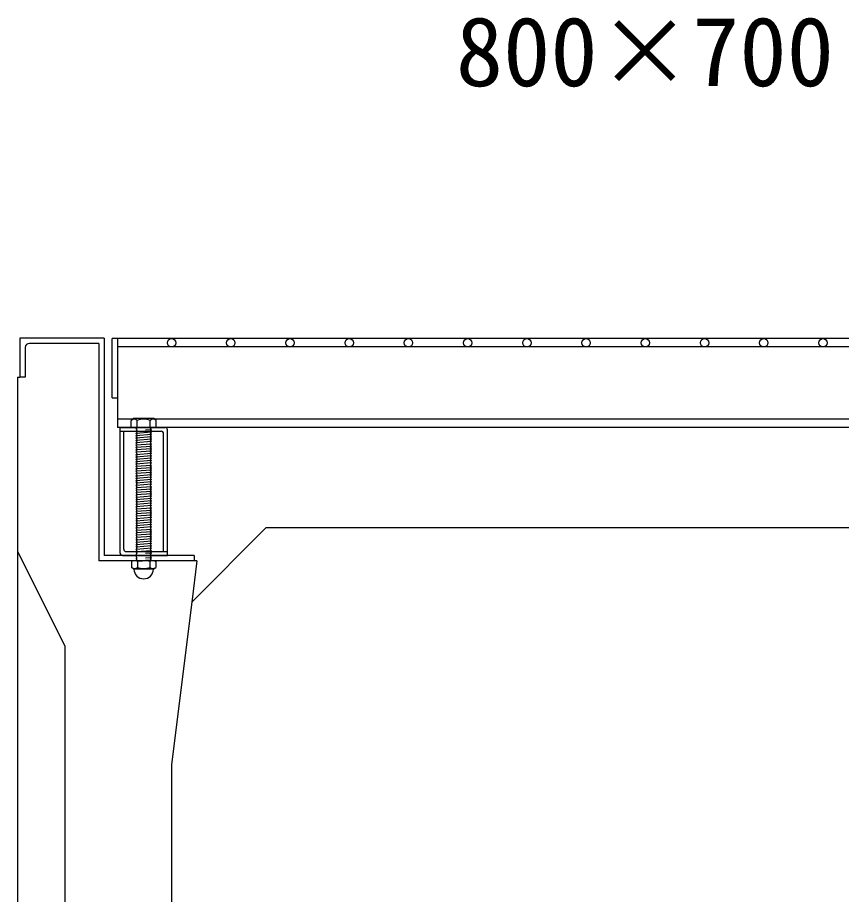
# Model space of a CAD drawing. Units: millimetres, scale not verified. Extents: x -16800 to 16800, y -5940 to 5940.
# Drawn here: x -12930 to -12234, y -1200 to -459 of the extents above; entities that cross this region are included whole.
import ezdxf
from ezdxf.enums import TextEntityAlignment as Align

# ---------------------------------------------------------------- set-up
doc = ezdxf.new("R2010")
doc.units = ezdxf.units.MM
doc.header["$LTSCALE"] = 20
doc.linetypes.add('DOTTED', pattern=[1.75, 0.25, -1.5])
for name, color, linetype, lineweight in [('0-2_HATCH', 6, 'Continuous', 25), ('0-5_OUTLINE', 3, 'Continuous', 25), ('0-6_TXT', 7, 'Continuous', 25)]:
    doc.layers.add(name, color=color, linetype=linetype, lineweight=lineweight)
doc.styles.add('ＭＳ ゴシック', font='')
doc.styles.get('ＭＳ ゴシック').set_extended_font_data('MS Gothic')

msp = doc.modelspace()

# ---------------------------------------------------------------- linework, layer by layer
at = {"layer": '0-2_HATCH'}
for p, q in [((-12857, -729.85), (-12857, -913.35)), ((-11950, -730.35), (-12850, -730.35)), ((-12850, -780.35), (-12850, -730.35)), ((-12845.5, -730.35), (-12845.5, -805.35)), ((-12923.5, -737.85), (-12923.5, -762.85)), ((-12861.5, -734.35), (-12920, -734.35)), ((-12861.5, -734.35), (-12861.5, -917.85)), ((-11954.5, -737.35), (-12845.5, -737.35)), ((-12923.5, -762.85), (-12928, -762.85)), ((-12850, -780.35), (-12845.5, -780.35)), ((-12832.68, -798.35), (-12845.5, -798.35)), ((-12832, -797.84), (-12834, -799.34)), ((-12834, -805.34), (-12834, -799.34)), ((-12833.67, -799.07), (-12832, -797.84)), ((-12815, -797.85), (-12832, -797.84)), ((-12829, -805.35), (-12829, -799.34)), ((-12818, -805.35), (-12818, -799.34)), ((-12813.33, -799.07), (-12815, -797.85)), ((-11985.68, -798.35), (-12814.32, -798.35)), ((-12813, -805.35), (-12813, -799.34)), ((-11954.5, -805.35), (-12845.5, -805.35)), ((-12843.5, -911.35), (-12843.5, -805.35)), ((-12843.5, -805.35), (-12805.5, -805.35)), ((-12813, -805.35), (-12834, -805.34)), ((-12830, -805.35), (-12817, -805.34)), ((-12830, -806.35), (-12829, -805.35)), ((-12829, -807.35), (-12830, -806.35)), ((-12818, -806.35), (-12817, -805.35)), ((-12817, -807.35), (-12818, -806.35)), ((-12843.5, -808.55), (-12808.7, -808.55)), ((-12840.3, -908.15), (-12840.3, -808.55)), ((-12830, -808.35), (-12829, -807.35)), ((-12829, -809.35), (-12830, -808.35)), ((-12830, -810.35), (-12829, -809.35)), ((-12817, -809.35), (-12830, -810.35)), ((-12829, -811.35), (-12830, -810.35)), ((-12830, -812.35), (-12829, -811.35)), ((-12817, -811.35), (-12830, -812.35)), ((-12829, -813.34), (-12830, -812.35)), ((-12830, -814.35), (-12829, -813.34)), ((-12817, -813.34), (-12830, -814.35)), ((-12818, -810.35), (-12817, -809.35)), ((-12817, -811.35), (-12818, -810.35)), ((-12818, -812.35), (-12817, -811.35)), ((-12817, -813.34), (-12818, -812.35)), ((-12818, -814.35), (-12817, -813.34)), ((-12806.7, -910.15), (-12806.7, -810.55)), ((-12803.5, -913.35), (-12803.5, -807.35)), ((-12829, -815.35), (-12830, -814.35)), ((-12830, -816.35), (-12829, -815.35)), ((-12817, -815.35), (-12830, -816.35)), ((-12829, -817.34), (-12830, -816.35)), ((-12817, -817.34), (-12830, -818.35)), ((-12830, -818.35), (-12829, -817.34)), ((-12817, -819.35), (-12830, -820.35)), ((-12829, -821.34), (-12830, -820.35)), ((-12830, -822.34), (-12829, -821.34)), ((-12817, -821.35), (-12830, -822.35)), ((-12817, -815.35), (-12818, -814.35)), ((-12818, -818.35), (-12817, -817.34)), ((-12817, -819.35), (-12818, -818.35)), ((-12818, -820.35), (-12817, -819.35)), ((-12817, -821.34), (-12818, -820.35)), ((-12818, -822.35), (-12817, -821.35)), ((-12829, -823.34), (-12830, -822.34)), ((-12817, -823.34), (-12830, -824.34)), ((-12830, -824.34), (-12829, -823.34)), ((-12829, -825.34), (-12830, -824.34)), ((-12817, -825.34), (-12830, -826.34)), ((-12830, -826.34), (-12829, -825.34)), ((-12829, -827.34), (-12830, -826.34)), ((-12817, -827.34), (-12830, -828.34)), ((-12830, -828.34), (-12829, -827.34)), ((-12829, -829.34), (-12830, -828.34)), ((-12818, -822.35), (-12817, -823.35)), ((-12818, -824.34), (-12817, -823.34)), ((-12818, -824.34), (-12817, -825.34)), ((-12818, -826.34), (-12817, -825.34)), ((-12818, -826.34), (-12817, -827.34)), ((-12818, -828.34), (-12817, -827.34)), ((-12818, -828.34), (-12817, -829.34)), ((-12817, -829.34), (-12830, -830.34)), ((-12830, -830.34), (-12829, -829.34)), ((-12829, -831.34), (-12830, -830.34)), ((-12817, -831.34), (-12830, -832.34)), ((-12830, -832.34), (-12829, -831.34)), ((-12829, -833.34), (-12830, -832.34)), ((-12817, -833.34), (-12830, -834.34)), ((-12830, -834.34), (-12829, -833.34)), ((-12829, -835.34), (-12830, -834.34)), ((-12817, -835.34), (-12830, -836.34)), ((-12830, -836.34), (-12829, -835.34)), ((-12829, -837.34), (-12830, -836.34)), ((-12818, -830.34), (-12817, -829.34)), ((-12818, -830.34), (-12817, -831.34)), ((-12818, -832.34), (-12817, -831.34)), ((-12818, -832.34), (-12817, -833.34)), ((-12818, -834.34), (-12817, -833.34)), ((-12818, -834.34), (-12817, -835.34)), ((-12818, -836.34), (-12817, -835.34)), ((-12818, -836.34), (-12817, -837.34)), ((-12817, -837.34), (-12830, -838.34)), ((-12830, -838.34), (-12829, -837.34)), ((-12829, -839.34), (-12830, -838.34)), ((-12817, -839.34), (-12830, -840.34)), ((-12830, -840.34), (-12829, -839.34)), ((-12829, -841.34), (-12830, -840.34)), ((-12817, -841.34), (-12830, -842.34)), ((-12830, -842.34), (-12829, -841.34)), ((-12829, -843.34), (-12830, -842.34)), ((-12817, -843.34), (-12830, -844.34)), ((-12830, -844.34), (-12829, -843.34)), ((-12818, -838.34), (-12817, -837.34)), ((-12818, -838.34), (-12817, -839.34)), ((-12818, -840.34), (-12817, -839.34)), ((-12818, -840.34), (-12817, -841.34)), ((-12818, -842.34), (-12817, -841.34)), ((-12818, -842.34), (-12817, -843.34)), ((-12818, -844.34), (-12817, -843.34)), ((-12829, -845.34), (-12830, -844.34)), ((-12817, -845.34), (-12830, -846.34)), ((-12830, -846.34), (-12829, -845.34)), ((-12829, -847.34), (-12830, -846.34)), ((-12817, -847.34), (-12830, -848.34)), ((-12830, -848.34), (-12829, -847.34)), ((-12829, -849.34), (-12830, -848.34)), ((-12817, -849.35), (-12830, -850.35)), ((-12830, -850.35), (-12829, -849.35)), ((-12829, -851.35), (-12830, -850.35)), ((-12818, -844.34), (-12817, -845.35)), ((-12818, -846.34), (-12817, -845.34)), ((-12818, -846.34), (-12817, -847.34)), ((-12818, -848.34), (-12817, -847.34)), ((-12818, -848.34), (-12817, -849.35)), ((-12818, -850.35), (-12817, -849.35)), ((-12818, -850.35), (-12816.99, -851.35)), ((-12816.99, -851.35), (-12829.99, -852.35)), ((-12829.99, -852.35), (-12828.99, -851.35)), ((-12828.99, -853.35), (-12829.99, -852.35)), ((-12816.99, -853.35), (-12829.99, -854.35)), ((-12829.99, -854.35), (-12828.99, -853.35)), ((-12828.99, -855.35), (-12829.99, -854.35)), ((-12816.99, -855.35), (-12829.99, -856.35)), ((-12829.99, -856.35), (-12828.99, -855.35)), ((-12828.99, -857.35), (-12829.99, -856.35)), ((-12816.99, -857.35), (-12829.99, -858.35)), ((-12829.99, -858.35), (-12828.99, -857.35)), ((-12828.99, -859.35), (-12829.99, -858.35)), ((-12817.99, -852.35), (-12816.99, -851.35)), ((-12817.99, -852.35), (-12816.99, -853.35)), ((-12817.99, -854.35), (-12816.99, -853.35)), ((-12817.99, -854.35), (-12816.99, -855.35)), ((-12817.99, -856.35), (-12816.99, -855.35)), ((-12817.99, -856.35), (-12816.99, -857.35)), ((-12817.99, -858.35), (-12816.99, -857.35)), ((-12817.99, -858.35), (-12816.98, -859.36)), ((-12816.98, -859.36), (-12829.99, -860.36)), ((-12829.99, -860.36), (-12828.99, -859.36)), ((-12828.99, -861.36), (-12829.99, -860.36)), ((-12816.99, -863.35), (-12829.99, -864.35)), ((-12829.99, -864.35), (-12828.99, -863.35)), ((-12828.99, -865.35), (-12829.99, -864.35)), ((-12816.99, -865.35), (-12829.99, -866.35)), ((-12829.99, -866.35), (-12828.99, -865.35)), ((-12816.98, -861.36), (-12829.98, -862.36)), ((-12829.98, -862.36), (-12828.98, -861.36)), ((-12828.98, -863.36), (-12829.98, -862.36)), ((-12817.99, -864.35), (-12816.99, -863.35)), ((-12817.99, -864.35), (-12816.99, -865.35)), ((-12817.99, -866.35), (-12816.99, -865.35)), ((-12817.98, -860.36), (-12816.98, -859.36)), ((-12817.98, -860.36), (-12816.98, -861.36)), ((-12817.98, -862.36), (-12816.98, -861.36)), ((-12817.98, -862.36), (-12816.98, -863.36)), ((-12828.99, -867.35), (-12829.99, -866.35)), ((-12816.99, -867.35), (-12829.99, -868.35)), ((-12829.99, -868.35), (-12828.99, -867.35)), ((-12828.99, -869.35), (-12829.99, -868.35)), ((-12816.98, -869.35), (-12829.98, -870.35)), ((-12829.98, -870.35), (-12828.98, -869.35)), ((-12828.98, -871.35), (-12829.98, -870.35)), ((-12816.98, -871.36), (-12829.98, -872.36)), ((-12829.98, -872.36), (-12828.98, -871.36)), ((-12828.98, -873.36), (-12829.98, -872.36)), ((-12816.98, -873.36), (-12829.98, -874.36)), ((-12829.98, -874.36), (-12828.98, -873.36)), ((-12817.99, -866.35), (-12816.99, -867.35)), ((-12817.99, -868.35), (-12816.99, -867.35)), ((-12817.99, -868.35), (-12816.98, -869.36)), ((-12817.98, -870.36), (-12816.98, -869.36)), ((-12817.98, -870.36), (-12816.98, -871.36)), ((-12817.98, -872.36), (-12816.98, -871.36)), ((-12817.98, -872.36), (-12816.98, -873.36)), ((-12817.98, -874.36), (-12816.98, -873.36)), ((-12828.98, -875.36), (-12829.98, -874.36)), ((-12816.98, -875.36), (-12829.98, -876.36)), ((-12829.98, -876.36), (-12828.98, -875.36)), ((-12828.98, -877.36), (-12829.98, -876.36)), ((-12816.97, -877.36), (-12829.97, -878.36)), ((-12829.97, -878.36), (-12828.97, -877.36)), ((-12828.97, -879.36), (-12829.97, -878.36)), ((-12829.97, -880.36), (-12828.97, -879.36)), ((-12816.97, -879.37), (-12829.97, -880.37)), ((-12828.97, -881.36), (-12829.97, -880.37)), ((-12817.98, -874.36), (-12816.98, -875.36)), ((-12817.98, -876.36), (-12816.98, -875.36)), ((-12817.98, -876.36), (-12816.97, -877.36)), ((-12817.97, -878.36), (-12816.97, -877.36)), ((-12817.97, -878.36), (-12816.97, -879.37)), ((-12817.97, -880.37), (-12816.97, -879.37)), ((-12817.97, -880.37), (-12816.97, -881.37)), ((-12816.97, -881.37), (-12829.97, -882.37)), ((-12829.97, -882.37), (-12828.97, -881.37)), ((-12828.97, -883.37), (-12829.97, -882.37)), ((-12816.97, -883.37), (-12829.97, -884.37)), ((-12829.97, -884.37), (-12828.97, -883.37)), ((-12828.97, -885.37), (-12829.97, -884.37)), ((-12816.96, -885.37), (-12829.96, -886.37)), ((-12829.96, -886.37), (-12828.96, -885.37)), ((-12828.96, -887.37), (-12829.96, -886.37)), ((-12816.96, -887.37), (-12829.96, -888.37)), ((-12829.96, -888.37), (-12828.96, -887.37)), ((-12817.97, -882.37), (-12816.97, -881.37)), ((-12817.97, -882.37), (-12816.97, -883.37)), ((-12817.97, -884.37), (-12816.97, -883.37)), ((-12817.97, -884.37), (-12816.96, -885.37)), ((-12817.96, -886.37), (-12816.96, -885.37)), ((-12817.96, -886.37), (-12816.96, -887.37)), ((-12817.96, -888.37), (-12816.96, -887.37)), ((-12828.96, -889.37), (-12829.96, -888.37)), ((-12829.96, -890.37), (-12828.96, -889.37)), ((-12816.96, -889.38), (-12829.96, -890.38)), ((-12828.96, -891.37), (-12829.96, -890.38)), ((-12816.96, -891.38), (-12829.96, -892.38)), ((-12829.96, -892.38), (-12828.96, -891.38)), ((-12828.96, -893.38), (-12829.96, -892.38)), ((-12816.95, -893.38), (-12829.96, -894.38)), ((-12829.96, -894.38), (-12828.96, -893.38)), ((-12828.96, -895.38), (-12829.96, -894.38)), ((-12816.95, -895.38), (-12829.95, -896.38)), ((-12829.95, -896.38), (-12828.95, -895.38)), ((-12817.96, -888.37), (-12816.96, -889.38)), ((-12817.96, -890.38), (-12816.96, -889.38)), ((-12817.96, -890.38), (-12816.96, -891.38)), ((-12817.96, -892.38), (-12816.96, -891.38)), ((-12817.96, -892.38), (-12816.95, -893.38)), ((-12817.96, -894.38), (-12816.95, -893.38)), ((-12817.95, -894.38), (-12816.95, -895.38)), ((-12817.95, -896.38), (-12816.95, -895.38)), ((-12828.95, -897.38), (-12829.95, -896.38)), ((-12816.95, -897.38), (-12829.95, -898.38)), ((-12829.95, -898.38), (-12828.95, -897.38)), ((-12828.95, -899.38), (-12829.95, -898.38)), ((-12816.95, -899.39), (-12829.95, -900.39)), ((-12829.95, -900.39), (-12828.95, -899.39)), ((-12828.95, -901.39), (-12829.95, -900.39)), ((-12816.95, -901.39), (-12829.95, -902.39)), ((-12829.95, -902.39), (-12828.95, -901.39)), ((-12828.95, -903.39), (-12829.95, -902.39)), ((-12817.95, -896.38), (-12816.95, -897.38)), ((-12817.95, -898.38), (-12816.95, -897.38)), ((-12817.95, -898.38), (-12816.95, -899.39)), ((-12817.95, -900.39), (-12816.95, -899.39)), ((-12817.95, -900.39), (-12816.95, -901.39)), ((-12817.95, -902.39), (-12816.95, -901.39)), ((-12817.94, -902.39), (-12816.94, -903.39)), ((-12838.3, -910.15), (-12803.5, -910.15)), ((-12816.94, -903.39), (-12829.94, -904.39)), ((-12829.94, -904.39), (-12828.94, -903.39)), ((-12828.94, -905.39), (-12829.94, -904.39)), ((-12816.94, -905.39), (-12829.94, -906.39)), ((-12829.94, -906.39), (-12828.94, -905.39)), ((-12828.94, -907.39), (-12829.94, -906.39)), ((-12816.94, -907.39), (-12829.94, -908.39)), ((-12829.94, -908.39), (-12828.94, -907.39)), ((-12828.94, -909.39), (-12829.94, -908.39)), ((-12816.94, -909.4), (-12829.94, -910.4)), ((-12829.94, -910.4), (-12828.94, -909.4)), ((-12828.94, -911.4), (-12829.94, -910.4)), ((-12817.94, -904.39), (-12816.94, -903.39)), ((-12817.94, -904.39), (-12816.94, -905.39)), ((-12817.94, -906.39), (-12816.94, -905.39)), ((-12817.94, -906.39), (-12816.94, -907.39)), ((-12817.94, -908.39), (-12816.94, -907.39)), ((-12817.94, -908.39), (-12816.94, -909.4)), ((-12817.94, -910.4), (-12816.94, -909.4)), ((-12817.94, -910.4), (-12816.93, -911.4)), ((-12778.63, -917.85), (-12861.5, -917.85)), ((-12781, -913.35), (-12857, -913.35)), ((-12841.5, -913.35), (-12803.5, -913.35)), ((-12832.84, -917.85), (-12833.71, -918.49)), ((-12814.16, -917.84), (-12832.84, -917.85)), ((-12829.93, -912.4), (-12828.93, -911.4)), ((-12828.93, -913.4), (-12829.93, -912.4)), ((-12829.93, -914.4), (-12828.93, -913.4)), ((-12828.93, -915.4), (-12829.93, -914.4)), ((-12829.93, -916.4), (-12828.93, -915.4)), ((-12828.93, -917.4), (-12829.93, -916.4)), ((-12829.37, -917.85), (-12828.93, -917.4)), ((-12817.93, -912.4), (-12816.93, -911.4)), ((-12817.93, -912.4), (-12816.93, -913.4)), ((-12817.93, -914.4), (-12816.93, -913.4)), ((-12817.93, -914.4), (-12816.93, -915.4)), ((-12817.93, -916.4), (-12816.93, -915.4)), ((-12817.93, -916.4), (-12816.93, -917.4)), ((-12817.37, -917.85), (-12816.93, -917.4)), ((-12814.16, -917.84), (-12813.29, -918.49)), ((-12778.63, -917.85), (-12782.86, -952.7)), ((-12781, -913.35), (-12781, -917.85)), ((-12833.71, -918.49), (-12833.71, -923.68)), ((-12832.01, -924.65), (-12833.71, -923.68)), ((-12832.01, -924.97), (-12832.01, -924.65)), ((-12814.99, -924.65), (-12832.01, -924.65)), ((-12814.99, -924.97), (-12832.01, -924.97)), ((-12828.6, -918.49), (-12828.6, -923.68)), ((-12818.4, -918.49), (-12818.4, -923.68)), ((-12814.99, -924.65), (-12813.29, -923.68)), ((-12814.99, -924.97), (-12814.99, -924.65)), ((-12813.29, -918.49), (-12813.29, -923.68))]:
    msp.add_line(p, q, dxfattribs=at)
at = {"layer": '0-2_HATCH', "linetype": 'DOTTED'}
for p, q in [((-12817, -805.35), (-12830, -806.35)), ((-12817, -807.35), (-12830, -808.35)), ((-12816.93, -911.4), (-12829.93, -912.4)), ((-12816.93, -913.4), (-12829.93, -914.4)), ((-12816.93, -915.4), (-12829.93, -916.4)), ((-12829.37, -917.85), (-12817.37, -917.85)), ((-12816.93, -917.4), (-12822.66, -917.85))]:
    msp.add_line(p, q, dxfattribs=at)
at = {"layer": '0-2_HATCH'}
for points in [[(-12817, -809.35), (-12818, -808.35), (-12817, -807.35)], [(-12830, -820.35), (-12829, -819.35), (-12830, -818.35)], [(-12817, -817.34), (-12818, -816.34), (-12817, -815.35)]]:
    msp.add_lwpolyline(points, dxfattribs=at)
for centre in [(-12800, -733.85), (-12750, -733.85), (-12700, -733.85), (-12650, -733.85), (-12600, -733.85), (-12550, -733.85), (-12500, -733.85), (-12450, -733.85), (-12400, -733.85), (-12350, -733.85), (-12300, -733.85), (-12250, -733.85)]:
    msp.add_circle(centre, 3.5, dxfattribs=at)
for centre, radius, start, end in [((-12920, -737.85), 3.5, 90, 180), ((-12831.5, -801.97), 3.62, 46.39563, 133.60437), ((-12823.5, -813.97), 15.62, 69.39075, 110.60925), ((-12815.5, -801.97), 3.62, 46.39563, 133.60437), ((-12805.5, -807.35), 2, 0, 90), ((-12808.7, -810.55), 2, 0, 90), ((-12838.3, -908.15), 2, 180, 270), ((-12841.5, -911.35), 2, 180, 270), ((-12831.15, -923.19), 5.35, 61.49832, 118.50684), ((-12823.5, -938.26), 20.42, 75.52621, 104.47362), ((-12815.85, -923.19), 5.35, 61.49231, 118.50169), ((-12831.15, -918.98), 5.35, 241.49843, 298.50089), ((-12823.5, -924.97), 8.19, 180, 359.99995), ((-12823.5, -903.91), 20.42, 255.52638, 284.47374), ((-12815.85, -918.98), 5.35, 241.49989, 298.5)]:
    msp.add_arc(centre, radius, start, end, dxfattribs=at)
at = {"layer": '0-5_OUTLINE'}
for p, q in [((-12930, -762.85), (-12928, -762.85)), ((-12930, -762.85), (-12930, -1639.85)), ((-12782.86, -952.7), (-12720, -889.85)), ((-12720, -889.85), (-12080, -889.85)), ((-12930, -909.85), (-12890, -989.85)), ((-12782.86, -952.7), (-12800, -1089.85)), ((-12890, -989.85), (-12890, -1639.85)), ((-12800, -1089.85), (-12800, -1639.85))]:
    msp.add_line(p, q, dxfattribs=at)
msp.add_lwpolyline([(-12857, -729.85), (-12928, -729.85), (-12928, -762.85)], dxfattribs=at)

# ---------------------------------------------------------------- texts
at = {"layer": '0-6_TXT', "style": 'ＭＳ ゴシック'}
msp.add_text('800×700', height=58.65, dxfattribs=at).set_placement((-12560, -534.84), align=Align.BOTTOM_LEFT)

doc.saveas('drawing.dxf')
